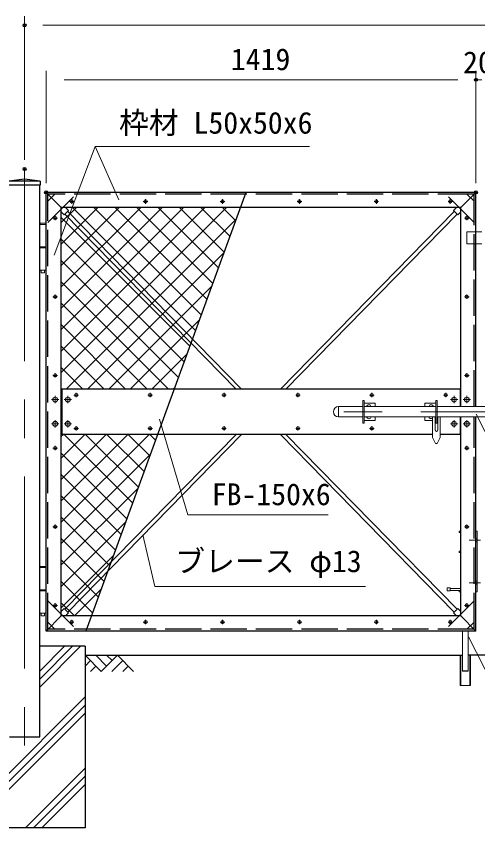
# Model space of a CAD drawing. Units: millimetres, scale not verified. Extents: x -6300 to 6300, y -4455 to 4455.
# Drawn here: x -3487 to -1963, y -2008 to 674 of the extents above; entities that cross this region are included whole.
import ezdxf
from ezdxf.enums import TextEntityAlignment as Align

# ---------------------------------------------------------------- set-up
doc = ezdxf.new("R2010")
doc.units = ezdxf.units.MM
doc.header["$LTSCALE"] = 20
doc.header["$PDMODE"] = 32
doc.header["$PDSIZE"] = 10
doc.linetypes.add('DASHED', pattern=[7.5, 6, -1.5])
doc.linetypes.add('USER1', pattern=[50.8, 31.75, -6.35, 6.35, -6.35])
for name, color, linetype, lineweight in [('0-1_D-STR1', 1, 'Continuous', 25), ('0-2_D-BMK', 2, 'USER1', 13), ('0-3_D-STR4', 7, 'Continuous', 25), ('0-4_D-BGD', 7, 'Continuous', 25), ('0-5_D-DCR-HCH', 7, 'Continuous', 13), ('0-6_D-STR3', 3, 'Continuous', 13), ('0-7_D-STR-DIM', 7, 'Continuous', 13), ('0-9_Defpoints', 8, 'Continuous', 25), ('0-A_D-STR-TXT', 7, 'Continuous', 13), ('0-B_D-STR2', 7, 'Continuous', 13)]:
    doc.layers.add(name, color=color, linetype=linetype, lineweight=lineweight)
doc.styles.add('ＭＳ ゴシック', font='')
doc.styles.get('ＭＳ ゴシック').set_extended_font_data('MS Gothic')

msp = doc.modelspace()

# ---------------------------------------------------------------- linework, layer by layer
at = {"layer": '0-1_D-STR1'}
for p, q in [((-3407.81, 129.16), (-3511.01, 129.16)), ((-3407.81, 116.16), (-3511.01, 116.16)), ((-3407.81, 129.16), (-3407.81, 116.16)), ((-3388.41, -1357.84), (-3388.41, 92.16)), ((-1969.41, 92.16), (-3388.41, 92.16)), ((-3388.41, 92.16), (-3338.41, 42.16)), ((-1969.41, 92.16), (-2019.41, 42.16)), ((-1969.41, -615.84), (-1969.41, 92.16)), ((-3338.41, -1307.84), (-3338.41, 42.16)), ((-2019.41, 42.16), (-3338.41, 42.16)), ((-2019.41, -615.84), (-2019.41, 42.16)), ((-2019.41, -557.84), (-3338.41, -557.84)), ((-3336.41, -557.84), (-3336.41, -707.84)), ((-2021.41, -557.84), (-2021.41, -615.84)), ((-2021.41, -649.84), (-2021.41, -707.84)), ((-2019.41, -1307.84), (-2019.41, -649.84)), ((-1969.41, -1357.84), (-1969.41, -649.84)), ((-2112.16, -707.84), (-3338.41, -707.84)), ((-2019.41, -707.84), (-2087.16, -707.84)), ((-3338.41, -1307.84), (-3388.41, -1357.84)), ((-2019.41, -1307.84), (-3338.41, -1307.84)), ((-2019.41, -1307.84), (-1969.41, -1357.84)), ((-1969.41, -1357.84), (-3388.41, -1357.84))]:
    msp.add_line(p, q, dxfattribs=at)
at = {"layer": '0-1_D-STR1', "linetype": 'DASHED'}
for p, q in [((-3382.41, -1351.84), (-3382.41, 86.16)), ((-1975.41, 86.16), (-3382.41, 86.16)), ((-1975.41, -615.84), (-1975.41, 86.16)), ((-1975.41, -1351.84), (-1975.41, -649.84)), ((-1975.41, -1351.84), (-3382.41, -1351.84))]:
    msp.add_line(p, q, dxfattribs=at)
at = {"layer": '0-1_D-STR1'}
for points in [[(-3407.81, 129.16), (-3459.41, 136.16), (-3511.01, 129.16)], [(-3509.41, -1707.84), (-3409.41, -1707.84), (-3409.41, 116.16)]]:
    msp.add_lwpolyline(points, dxfattribs=at)
at = {"layer": '0-2_D-BMK'}
for p, q in [((-3459.41, 169.16), (-3459.41, -1747.84)), ((-3311.35, 62.16), (-3296.47, 62.16)), ((-3303.91, 69.6), (-3303.91, 54.72)), ((-3067.35, 62.16), (-3052.47, 62.16)), ((-3059.91, 69.6), (-3059.91, 54.72)), ((-2813.35, 62.16), (-2798.47, 62.16)), ((-2805.91, 69.6), (-2805.91, 54.72)), ((-2559.35, 62.16), (-2544.47, 62.16)), ((-2551.91, 69.6), (-2551.91, 54.72)), ((-2305.35, 62.16), (-2290.47, 62.16)), ((-2297.91, 69.6), (-2297.91, 54.72)), ((-2061.35, 62.16), (-2046.47, 62.16)), ((-2053.91, 69.6), (-2053.91, 54.72)), ((-3365.85, 7.16), (-3350.97, 7.16)), ((-3358.41, 14.6), (-3358.41, -0.28)), ((-2006.85, 7.16), (-1991.97, 7.16)), ((-1999.41, 14.6), (-1999.41, -0.28)), ((-3365.85, -252.84), (-3350.97, -252.84)), ((-3358.41, -245.4), (-3358.41, -260.28)), ((-2006.85, -252.84), (-1991.97, -252.84)), ((-1999.41, -245.4), (-1999.41, -260.28)), ((-3358.41, -505.4), (-3358.41, -520.28)), ((-1999.41, -505.4), (-1999.41, -520.28)), ((-3365.85, -512.84), (-3350.97, -512.84)), ((-2006.85, -512.84), (-1991.97, -512.84)), ((-3358.41, -580.84), (-3358.41, -604.84)), ((-3316.41, -580.84), (-3316.41, -604.84)), ((-3296.35, -577.84), (-3281.47, -577.84)), ((-3288.91, -570.4), (-3288.91, -585.28)), ((-3052.35, -577.84), (-3037.47, -577.84)), ((-3044.91, -570.4), (-3044.91, -585.28)), ((-2808.35, -577.84), (-2793.47, -577.84)), ((-2800.91, -570.4), (-2800.91, -585.28)), ((-2564.35, -577.84), (-2549.47, -577.84)), ((-2556.91, -570.4), (-2556.91, -585.28)), ((-2320.35, -577.84), (-2305.47, -577.84)), ((-2312.91, -570.4), (-2312.91, -585.28)), ((-2076.35, -577.84), (-2061.47, -577.84)), ((-2068.91, -570.4), (-2068.91, -585.28)), ((-2041.41, -580.84), (-2041.41, -604.84)), ((-1999.41, -580.84), (-1999.41, -604.84)), ((-3346.41, -592.84), (-3370.41, -592.84)), ((-3304.41, -592.84), (-3328.41, -592.84)), ((-2029.41, -592.84), (-2053.41, -592.84)), ((-1987.41, -592.84), (-2011.41, -592.84)), ((-1516.46, -632.84), (-2446.46, -632.84)), ((-3358.41, -660.84), (-3358.41, -684.84)), ((-3316.41, -660.84), (-3316.41, -684.84)), ((-2041.41, -660.84), (-2041.41, -684.84)), ((-1999.41, -660.84), (-1999.41, -684.84)), ((-3346.41, -672.84), (-3370.41, -672.84)), ((-3304.41, -672.84), (-3328.41, -672.84)), ((-3296.35, -687.84), (-3281.47, -687.84)), ((-3288.91, -680.4), (-3288.91, -695.28)), ((-3052.35, -687.84), (-3037.47, -687.84)), ((-3044.91, -680.4), (-3044.91, -695.28)), ((-2808.35, -687.84), (-2793.47, -687.84)), ((-2800.91, -680.4), (-2800.91, -695.28)), ((-2564.35, -687.84), (-2549.47, -687.84)), ((-2556.91, -680.4), (-2556.91, -695.28)), ((-2320.35, -687.84), (-2305.47, -687.84)), ((-2312.91, -680.4), (-2312.91, -695.28)), ((-2053.41, -672.84), (-2029.41, -672.84)), ((-1987.41, -672.84), (-2011.41, -672.84)), ((-3358.41, -745.4), (-3358.41, -760.28)), ((-1999.41, -745.4), (-1999.41, -760.28)), ((-3365.85, -752.84), (-3350.97, -752.84)), ((-2006.85, -752.84), (-1991.97, -752.84)), ((-3365.85, -1012.84), (-3350.97, -1012.84)), ((-3358.41, -1005.4), (-3358.41, -1020.28)), ((-2006.85, -1012.84), (-1991.97, -1012.84)), ((-1999.41, -1005.4), (-1999.41, -1020.28)), ((-1991.59, -1057.84), (-1953.85, -1057.84)), ((-1991.59, -1197.84), (-1953.85, -1197.84)), ((-3365.85, -1272.84), (-3350.97, -1272.84)), ((-3358.41, -1265.4), (-3358.41, -1280.28)), ((-2006.85, -1272.84), (-1991.97, -1272.84)), ((-1999.41, -1265.4), (-1999.41, -1280.28)), ((-3311.35, -1327.84), (-3296.47, -1327.84)), ((-3303.91, -1320.4), (-3303.91, -1335.28)), ((-3067.35, -1327.84), (-3052.47, -1327.84)), ((-3059.91, -1320.4), (-3059.91, -1335.28)), ((-2813.35, -1327.84), (-2798.47, -1327.84)), ((-2805.91, -1320.4), (-2805.91, -1335.28)), ((-2559.35, -1327.84), (-2544.47, -1327.84)), ((-2551.91, -1320.4), (-2551.91, -1335.28)), ((-2305.35, -1327.84), (-2290.47, -1327.84)), ((-2297.91, -1320.4), (-2297.91, -1335.28)), ((-2061.35, -1327.84), (-2046.47, -1327.84)), ((-2053.91, -1320.4), (-2053.91, -1335.28))]:
    msp.add_line(p, q, dxfattribs=at)
at = {"layer": '0-3_D-STR4'}
for p, q in [((-3259.41, -1407.84), (-3409.41, -1407.84)), ((-3259.41, -1407.84), (-3259.41, -2007.84)), ((-3259.41, -2007.84), (-3659.41, -2007.84))]:
    msp.add_line(p, q, dxfattribs=at)
at = {"layer": '0-4_D-BGD'}
for p, q in [((-3259.41, -1437.84), (-2013.91, -1437.84)), ((-659.41, -1437.84), (-1994.91, -1437.84))]:
    msp.add_line(p, q, dxfattribs=at)
at = {"layer": '0-5_D-DCR-HCH'}
for p, q in [((-3409.41, -1542.93), (-3274.32, -1407.84)), ((-3409.41, -1516.41), (-3300.84, -1407.84)), ((-3409.41, -1489.89), (-3327.36, -1407.84)), ((-3206.2, -1491.05), (-3259.41, -1437.84)), ((-3188.46, -1473.31), (-3223.94, -1437.84)), ((-3152.99, -1437.84), (-3206.2, -1491.05)), ((-3170.72, -1455.57), (-3188.46, -1437.84)), ((-3152.99, -1437.84), (-3099.78, -1491.05)), ((-3241.67, -1455.57), (-3259.41, -1473.23)), ((-3223.94, -1473.31), (-3241.76, -1491.05)), ((-3135.25, -1455.57), (-3170.89, -1491.05)), ((-3117.51, -1473.31), (-3135.33, -1491.05)), ((-3659.41, -1975.6), (-3259.41, -1575.6)), ((-3659.41, -2002.11), (-3259.41, -1602.11)), ((-3638.62, -2007.84), (-3259.41, -1628.63)), ((-3455.95, -2007.84), (-3259.41, -1811.3)), ((-3429.43, -2007.84), (-3259.41, -1837.82)), ((-3402.92, -2007.84), (-3259.41, -1864.33))]:
    msp.add_line(p, q, dxfattribs=at)
at = {"layer": '0-6_D-STR3', "linetype": 'DASHED'}
for p, q in [((-3382.41, -7.84), (-3288.41, 86.16)), ((-3382.41, 62.87), (-3359.12, 86.16)), ((-1975.41, -7.84), (-2069.41, 86.16)), ((-1975.41, 62.87), (-1998.7, 86.16)), ((-1999.41, -75.84), (-1999.41, -39.84)), ((-1997.41, -37.84), (-1969.41, -37.84)), ((-1969.41, -77.84), (-1997.41, -77.84)), ((-3382.41, -1257.84), (-3288.41, -1351.84)), ((-1975.41, -1257.84), (-2069.41, -1351.84)), ((-3382.41, -1328.55), (-3359.12, -1351.84)), ((-1975.41, -1328.55), (-1998.7, -1351.84))]:
    msp.add_line(p, q, dxfattribs=at)
at = {"layer": '0-6_D-STR3'}
for p, q in [((-3324.76, 42.16), (-3314.48, 31.65)), ((-3316.98, 29.2), (-2743.14, -557.84)), ((-2040.84, 29.2), (-2614.69, -557.84)), ((-2033.07, 42.16), (-2043.34, 31.65)), ((-3326.28, 20.12), (-2761.32, -557.84)), ((-2031.54, 20.12), (-2596.51, -557.84)), ((-3409.41, -13.84), (-3409.41, -164.84)), ((-3388.41, -13.84), (-3409.41, -13.84)), ((-3388.41, -13.84), (-3388.41, -164.84)), ((-1969.41, -37.84), (-1949.41, -37.84)), ((-1969.41, -77.84), (-1949.41, -77.84)), ((-3388.41, -87.84), (-3409.41, -87.84)), ((-3388.41, -90.84), (-3409.41, -90.84)), ((-3388.41, -164.84), (-3409.41, -164.84)), ((-2422.66, -615.84), (-2422.66, -649.84)), ((-2342.41, -615.84), (-2422.66, -615.84)), ((-2342.41, -595.34), (-2342.41, -670.34)), ((-2342.41, -595.34), (-2337.91, -595.34)), ((-2337.91, -595.34), (-2337.91, -670.34)), ((-2337.91, -604.34), (-2302.41, -604.34)), ((-2101.91, -615.84), (-2337.91, -615.84)), ((-2302.41, -604.34), (-2302.41, -615.84)), ((-2137.41, -604.34), (-2137.41, -615.84)), ((-2101.91, -604.34), (-2137.41, -604.34)), ((-2101.91, -595.34), (-2101.91, -670.34)), ((-2097.41, -595.34), (-2101.91, -595.34)), ((-2097.41, -595.34), (-2097.41, -670.34)), ((-1821.41, -615.84), (-2097.41, -615.84)), ((-2342.41, -649.84), (-2422.66, -649.84)), ((-2342.41, -670.34), (-2337.91, -670.34)), ((-2101.91, -649.84), (-2337.91, -649.84)), ((-2337.91, -661.34), (-2302.41, -661.34)), ((-2302.41, -649.84), (-2302.41, -661.34)), ((-2137.41, -649.84), (-2137.41, -661.34)), ((-2112.16, -661.34), (-2137.41, -661.34)), ((-2112.16, -649.84), (-2112.16, -717.84)), ((-2104.16, -649.84), (-2104.16, -693.34)), ((-2101.91, -661.34), (-2104.16, -661.34)), ((-2097.41, -670.34), (-2101.91, -670.34)), ((-1821.41, -649.84), (-2097.41, -649.84)), ((-2095.16, -649.84), (-2095.16, -693.34)), ((-2087.16, -649.84), (-2087.16, -717.84)), ((-2761.32, -707.84), (-3326.35, -1285.86)), ((-2743.14, -707.84), (-3317.05, -1294.95)), ((-2614.69, -707.84), (-2040.77, -1294.95)), ((-2596.51, -707.84), (-2031.48, -1285.86)), ((-2102.66, -737.84), (-2112.16, -717.84)), ((-2096.66, -737.84), (-2087.16, -717.84)), ((-2096.66, -737.84), (-2102.66, -737.84)), ((-2019.41, -1027.84), (-2024.41, -1027.84)), ((-2024.41, -1027.84), (-2024.41, -1032.34)), ((-2019.41, -1032.34), (-2024.41, -1032.34)), ((-1964.91, -1051.84), (-1969.41, -1053.87)), ((-1964.91, -1063.84), (-1969.38, -1061.84)), ((-2019.41, -1093.34), (-2024.41, -1093.34)), ((-2024.41, -1093.34), (-2024.41, -1097.84)), ((-2019.41, -1097.84), (-2024.41, -1097.84)), ((-3409.41, -1147.84), (-3409.41, -1298.84)), ((-3388.41, -1147.84), (-3409.41, -1147.84)), ((-3388.41, -1147.84), (-3388.41, -1298.84)), ((-1964.91, -1191.84), (-1969.41, -1193.87)), ((-1964.91, -1203.84), (-1969.38, -1201.84)), ((-3388.41, -1221.84), (-3409.41, -1221.84)), ((-3388.41, -1224.84), (-3409.41, -1224.84)), ((-2063.91, -1225.34), (-2063.91, -1215.34)), ((-2053.91, -1215.34), (-2063.91, -1215.34)), ((-2053.91, -1225.34), (-2063.91, -1225.34)), ((-2053.91, -1225.34), (-2053.91, -1215.34)), ((-2053.91, -1217.34), (-2019.41, -1217.34)), ((-2019.41, -1223.34), (-2053.91, -1223.34)), ((-2024.41, -1223.34), (-2024.41, -1227.84)), ((-2019.41, -1227.84), (-2024.41, -1227.84)), ((-1969.41, -1227.84), (-1964.91, -1227.84)), ((-3338.41, -1293.19), (-3328.85, -1283.41)), ((-2019.41, -1293.19), (-2028.97, -1283.41)), ((-3388.41, -1298.84), (-3409.41, -1298.84)), ((-2013.91, -1357.84), (-2013.91, -1489.34)), ((-1994.91, -1357.84), (-1994.91, -1489.34)), ((-2021.41, -1437.84), (-2021.41, -1537.84)), ((-2019.11, -1437.84), (-2019.11, -1537.84)), ((-1989.71, -1537.84), (-1989.71, -1437.84)), ((-2013.91, -1489.34), (-1994.91, -1489.34)), ((-2012.91, -1490.34), (-2013.91, -1489.34)), ((-2012.91, -1490.34), (-1995.91, -1490.34)), ((-1995.91, -1490.34), (-1994.91, -1489.34))]:
    msp.add_line(p, q, dxfattribs=at)
for points in [[(-3338.41, 27.52), (-3328.78, 17.67), (-3314.48, 31.65)], [(-2019.41, 27.52), (-2029.04, 17.67), (-2043.34, 31.65)], [(-3389.41, -13.84), (-3389.41, -9.84), (-3408.41, -9.84), (-3408.41, -13.84)], [(-3393.66, -164.84), (-3393.66, -173.84), (-3404.16, -173.84), (-3404.16, -164.84)], [(-1969.41, -1027.84), (-1964.91, -1027.84), (-1964.91, -1227.84)], [(-3389.41, -1147.84), (-3389.41, -1143.84), (-3408.41, -1143.84), (-3408.41, -1147.84)], [(-3324.76, -1307.84), (-3314.55, -1297.39), (-3328.85, -1283.41)], [(-2033.07, -1307.84), (-2043.28, -1297.39), (-2028.97, -1283.41)], [(-3393.66, -1298.84), (-3393.66, -1307.84), (-3404.16, -1307.84), (-3404.16, -1298.84)], [(-2021.41, -1537.84), (-1987.41, -1537.84), (-1987.41, -1437.84)]]:
    msp.add_lwpolyline(points, dxfattribs=at)
for centre, radius in [((-3303.91, 62.16), 5.25), ((-3059.91, 62.16), 5.25), ((-2805.91, 62.16), 5.25), ((-2551.91, 62.16), 5.25), ((-2297.91, 62.16), 5.25), ((-2053.91, 62.16), 5.25), ((-3358.41, 7.16), 5.25), ((-1999.41, 7.16), 5.25), ((-3358.41, -252.84), 5.25), ((-1999.41, -252.84), 5.25), ((-3358.41, -512.84), 5.25), ((-1999.41, -512.84), 5.25), ((-3358.41, -592.84), 8), ((-3316.41, -592.84), 8), ((-3288.91, -577.84), 5.25), ((-3044.91, -577.84), 5.25), ((-2800.91, -577.84), 5.25), ((-2556.91, -577.84), 5.25), ((-2312.91, -577.84), 5.25), ((-2068.91, -577.84), 5.25), ((-2041.41, -592.84), 8), ((-1999.41, -592.84), 8), ((-3358.41, -672.84), 8), ((-3316.41, -672.84), 8), ((-2041.41, -672.84), 8), ((-1999.41, -672.84), 8), ((-3288.91, -687.84), 5.25), ((-3044.91, -687.84), 5.25), ((-2800.91, -687.84), 5.25), ((-2556.91, -687.84), 5.25), ((-2312.91, -687.84), 5.25), ((-3358.41, -752.84), 5.25), ((-1999.41, -752.84), 5.25), ((-3358.41, -1012.84), 5.25), ((-1999.41, -1012.84), 5.25), ((-3358.41, -1272.84), 5.25), ((-1999.41, -1272.84), 5.25), ((-3303.91, -1327.84), 5.25), ((-3059.91, -1327.84), 5.25), ((-2805.91, -1327.84), 5.25), ((-2551.91, -1327.84), 5.25), ((-2297.91, -1327.84), 5.25), ((-2053.91, -1327.84), 5.25)]:
    msp.add_circle(centre, radius, dxfattribs=at)
at = {"layer": '0-6_D-STR3', "linetype": 'DASHED'}
for centre, start, end in [((-1997.41, -39.84), 90, 180), ((-1997.41, -75.84), 180, 270)]:
    msp.add_arc(centre, 2, start, end, dxfattribs=at)
at = {"layer": '0-6_D-STR3'}
for centre, radius, start, end in [((-2422.66, -632.84), 17, 90, 270), ((-2322.41, -617.84), 8, 14.47751, 165.52249), ((-2117.41, -617.84), 8, 14.47751, 165.52249), ((-2322.41, -647.84), 8, 194.47751, 345.52249), ((-2117.41, -647.84), 8, 194.47751, 311.0145), ((-2099.66, -693.34), 4.5, 180, 0)]:
    msp.add_arc(centre, radius, start, end, dxfattribs=at)
at = {"layer": '0-7_D-STR-DIM'}
for p, q in [((-3459.41, 199.16), (-3459.41, 674.2)), ((-519.41, 644.2), (-3399.41, 644.2)), ((-3388.41, 122.16), (-3388.41, 494.2)), ((-1969.41, 122.16), (-1969.41, 494.2)), ((-1969.41, 122.16), (-1969.41, 494.2)), ((-3328.41, 464.2), (-2029.41, 464.2)), ((-2029.41, 464.2), (-2089.41, 464.2)), ((-1969.41, 464.2), (-1949.41, 464.2))]:
    msp.add_line(p, q, dxfattribs=at)
at = {"layer": '0-9_Defpoints'}
msp.add_line((-2728.85, 92.16), (-3256.61, -1357.84), dxfattribs=at)
for p in [(-3459.41, 644.2), (-1969.41, 464.2), (-3459.41, 169.16), (-3388.41, 92.16), (-1969.41, 92.16)]:
    msp.add_point(p, dxfattribs=at)
at = {"layer": '0-A_D-STR-TXT'}
msp.add_line((-3226.05, 243.57), (-3147.84, 67.93), dxfattribs=at)
for points in [[(-2519.21, 243.57), (-3226.05, 243.57), (-3362.11, -115.56)], [(-932.08, -920.09), (-1826.61, -920.09), (-1968.66, -641.47)], [(-2456.83, -973.57), (-2920.4, -973.57), (-3014.04, -657.2)], [(-2334.13, -1210.72), (-3029.55, -1210.72), (-3068.85, -1039.89)], [(-1250.62, -1640.26), (-1859.62, -1640.26), (-1993.26, -1376.74)]]:
    msp.add_lwpolyline(points, dxfattribs=at)
at = {"layer": '0-B_D-STR2'}
for p, q in [((-3338.41, -8.03), (-3288.22, 42.16)), ((-3338.41, -78.74), (-3217.51, 42.16)), ((-3338.41, -149.45), (-3146.79, 42.16)), ((-3338.41, -220.16), (-3076.08, 42.16)), ((-3338.41, -290.88), (-3005.37, 42.16)), ((-3338.41, -361.59), (-2934.66, 42.16)), ((-3338.41, -432.3), (-2863.95, 42.16)), ((-3338.41, -503.01), (-2793.24, 42.16)), ((-2894.97, -364.24), (-3301.38, 42.16)), ((-2876.1, -312.4), (-3230.67, 42.16)), ((-2857.23, -260.56), (-3159.96, 42.16)), ((-2838.36, -208.72), (-3089.24, 42.16)), ((-2819.5, -156.88), (-3018.53, 42.16)), ((-2800.63, -105.03), (-2947.82, 42.16)), ((-2781.76, -53.19), (-2877.11, 42.16)), ((-2762.89, -1.35), (-2806.4, 42.16)), ((-2913.84, -416.08), (-3338.41, 8.49)), ((-3322.53, -557.84), (-2761.08, 3.61)), ((-2932.71, -467.93), (-3338.41, -62.22)), ((-2951.58, -519.77), (-3338.41, -132.93)), ((-3251.82, -557.84), (-2801.55, -107.57)), ((-2984.22, -557.84), (-3338.41, -203.65)), ((-3181.11, -557.84), (-2842.01, -218.74)), ((-3054.93, -557.84), (-3338.41, -274.36)), ((-3125.64, -557.84), (-3338.41, -345.07)), ((-3110.4, -557.84), (-2882.48, -329.92)), ((-3196.35, -557.84), (-3338.41, -415.78)), ((-3039.69, -557.84), (-2922.94, -441.09)), ((-3267.06, -557.84), (-3338.41, -486.49)), ((-3337.77, -557.84), (-3338.41, -557.2)), ((-2968.98, -557.84), (-2963.41, -552.27)), ((-3338.41, -715.14), (-3331.11, -707.84)), ((-3338.41, -785.85), (-3260.4, -707.84)), ((-3338.41, -856.56), (-3189.69, -707.84)), ((-3338.41, -927.27), (-3118.98, -707.84)), ((-3338.41, -997.98), (-3048.27, -707.84)), ((-3102.53, -934.5), (-3329.19, -707.84)), ((-3083.66, -882.66), (-3258.48, -707.84)), ((-3064.79, -830.82), (-3187.77, -707.84)), ((-3045.92, -778.98), (-3117.06, -707.84)), ((-3027.05, -727.14), (-3046.35, -707.84)), ((-3121.4, -986.34), (-3338.41, -769.33)), ((-3338.41, -1068.69), (-3044.33, -774.62)), ((-3140.27, -1038.19), (-3338.41, -840.04)), ((-3338.41, -1139.4), (-3084.8, -885.79)), ((-3159.14, -1090.03), (-3338.41, -910.75)), ((-3178, -1141.87), (-3338.41, -981.46)), ((-3338.41, -1210.11), (-3125.26, -996.97)), ((-3196.87, -1193.71), (-3338.41, -1052.17)), ((-3338.41, -1280.82), (-3165.73, -1108.14)), ((-3215.74, -1245.55), (-3338.41, -1122.88)), ((-3234.61, -1297.4), (-3338.41, -1193.59)), ((-3294.71, -1307.84), (-3206.19, -1219.32)), ((-3294.88, -1307.84), (-3338.41, -1264.31))]:
    msp.add_line(p, q, dxfattribs=at)

# ---------------------------------------------------------------- texts
at = {"layer": '0-7_D-STR-DIM', "style": 'ＭＳ ゴシック'}
for s, p in [('1419', (-2778.29, 474.33)), ('20', (-2011.54, 464.28))]:
    msp.add_text(s, height=72.14, dxfattribs=at).set_placement(p, align=Align.BOTTOM_LEFT)
at = {"layer": '0-A_D-STR-TXT', "style": 'ＭＳ ゴシック'}
for s, p in [('枠材 L50x50x6', (-3147.38, 264.36)), ('FB-150x6', (-2841.35, -963.45)), ('ブレース φ13', (-2961.92, -1184.6))]:
    msp.add_text(s, height=72.14, dxfattribs=at).set_placement(p, align=Align.BOTTOM_LEFT)

doc.saveas('drawing.dxf')
